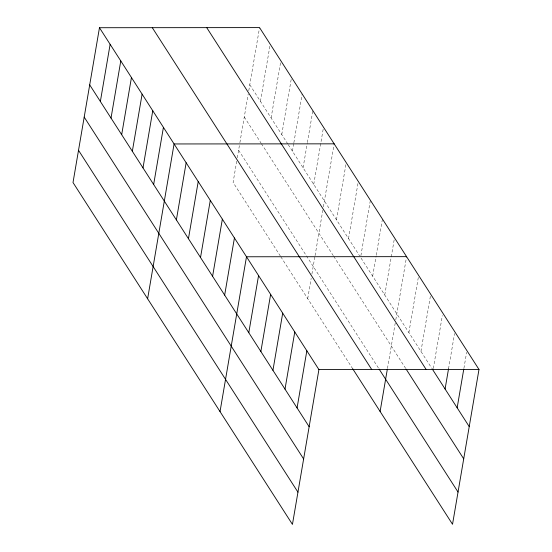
<?xml version="1.0" encoding="UTF-8"?>
<svg xmlns="http://www.w3.org/2000/svg" width="552" height="552" viewBox="0 0 552 552"><rect width="100%" height="100%" fill="white"/><g stroke="black" fill="none" stroke-linecap="round" stroke-linejoin="round"><path stroke-width="0.41" stroke-dasharray="2.76 2.07" d="M236.718 161.212L233.089 182.415L280.361 256.052M237.298 157.817L239.734 143.541M239.878 142.713L248.193 94.075M248.773 90.687L259.557 27.6M260.447 101.354L270.211 44.208M271.101 117.955L280.871 60.81M281.762 134.564L291.532 77.418M292.422 151.165L293.712 143.603M293.857 142.761L302.185 94.019M303.076 167.773L307.243 143.403M307.388 142.561L312.846 110.628M313.736 184.375L323.507 127.229M307.699 298.653L311.183 278.291M311.908 274.054L314.909 256.459M315.054 255.624L322.803 210.312M323.382 206.917L334.16 143.837M336.465 219.786L346.09 163.475M348.533 238.588L358.303 181.442M360.891 255.707L370.371 200.245M372.669 276.193L376.119 256.024M376.264 255.183L382.439 219.047M384.744 294.996L394.363 238.685M387.469 368.446L395.218 323.127M395.798 319.732L406.576 256.652M408.88 332.601L418.651 275.455M420.948 351.403L430.719 294.257M433.306 368.522L442.352 315.578M448.534 368.839L454.565 333.539M463.908 368.308L466.64 352.342M249.787 84.746L287.785 143.948M288.248 144.672L359.676 255.942M361.063 258.115L431.623 368.039M244.274 116.976L260.958 142.968M261.42 143.692L333.277 255.631M333.739 256.356L405.692 368.446M238.602 150.185L378.658 368.384M280.823 256.777L352.728 368.798"/><path stroke-width="0.83" d="M99.47 27.717L73.009 182.533L292.443 524.4L318.911 369.585L99.47 27.717L259.557 27.6L478.991 369.467L452.53 524.283L352.728 368.798M100.36 101.471L110.131 44.326M111.021 118.08L120.784 60.927M121.675 134.681L131.445 77.535M132.335 151.289L142.105 94.137M142.996 167.891L152.759 110.745M153.649 184.499L163.42 127.346M147.619 298.77L174.08 143.955L334.16 143.837M176.378 219.903L186.148 162.757M188.446 238.705L198.216 181.56M200.521 257.508L210.284 200.362M212.589 276.31L222.352 219.165M224.657 295.113L234.427 237.967M220.034 411.585L246.496 256.77L406.576 256.652M248.793 332.718L258.564 275.572M260.861 351.52L270.632 294.375M272.936 370.323L282.7 313.177M285.005 389.125L294.768 331.98M297.073 407.928L306.843 350.782M380.114 411.468L387.325 369.274M445.084 389.008L448.534 368.839M457.153 407.811L463.763 369.15M318.911 369.585L478.991 369.467M432.092 368.757L469.228 426.613M206.724 27.641L426.165 369.502M406.155 369.171L463.714 458.843M379.127 369.109L458.043 492.053M152.297 27.683L371.737 369.543M89.7 84.87L309.141 426.731M84.194 117.1L303.635 458.96M78.515 150.303L297.956 492.17"/></g></svg>
